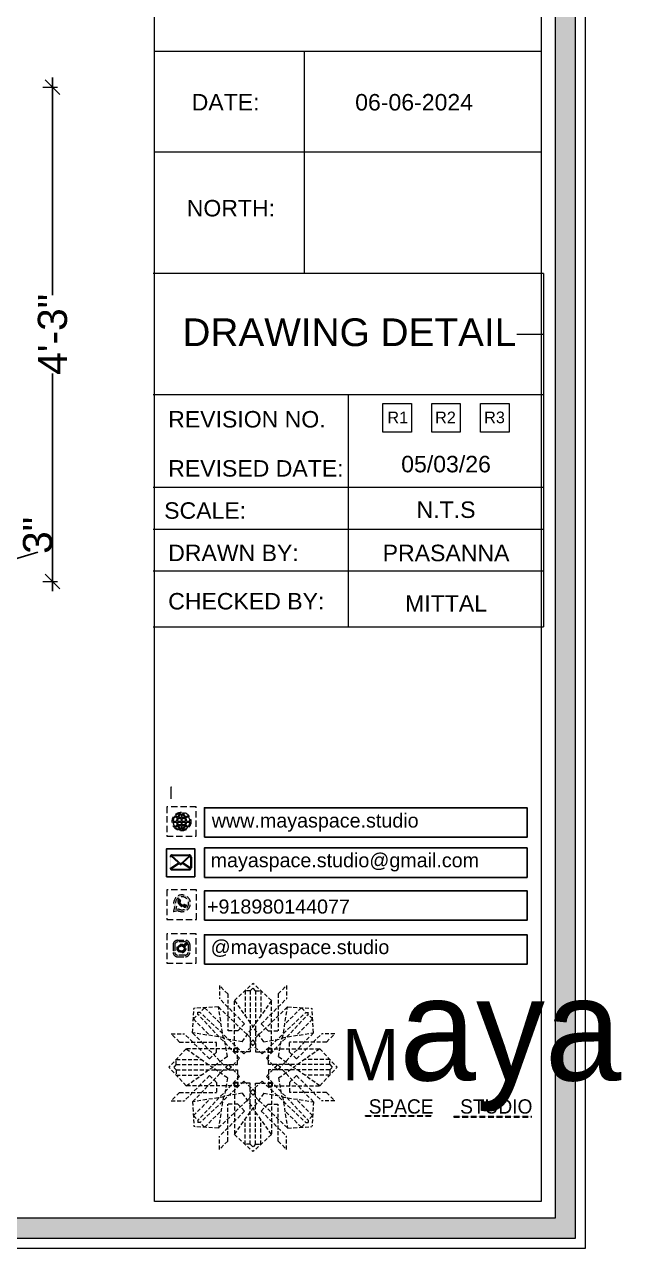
# Model space of a CAD drawing. Header units: millimetres. Extents: x 56222 to 3066687, y -650199 to -121287.
# Drawn here: x 132018.8 to 132080.3, y -183437.9 to -183311.7 of the extents above; entities that cross this region are included whole.
import ezdxf
from ezdxf.enums import TextEntityAlignment as Align

# ---------------------------------------------------------------- set-up
doc = ezdxf.new("R2010")
doc.units = ezdxf.units.MM
doc.header["$MEASUREMENT"] = 0
doc.header["$PDMODE"] = 35
doc.linetypes.add('DASHEDX2', pattern=[1.5, 1, -0.5])
doc.layers.get('Defpoints').update_dxf_attribs({"color": 220})
for name, color, linetype, lineweight in [('Dimension', 10, 'DASHEDX2', 20), ('FURNITURE', 32, 'Continuous', 9), ('NAME PLATE', 7, 'Continuous', 25), ('wall', 7, 'Continuous', 30)]:
    doc.layers.add(name, color=color, linetype=linetype, lineweight=lineweight)
doc.styles.add('Arial', font='arial.ttf')
doc.styles.get("Standard").update_dxf_attribs({"font": 'arial.ttf', "height": 6})
doc.dimstyles.new('Archana', dxfattribs={"dimtxt": 3, "dimasz": 1.5, "dimexe": 0.5, "dimexo": 0.5, "dimgap": 0, "dimtad": 0, "dimzin": 0, "dimdsep": 46, "dimlunit": 4, "dimtxsty": 'Arial', "dimblk": 'OBLIQUE', "dimcen": 0, "dimdle": 1, "dimclrd": 1, "dimclre": 1, "dimclrt": 5, "dimadec": 0, "dimazin": 0, "dimtfac": 1, "dimtofl": 0, "dimtmove": 1, "dimatfit": 3, "dimfxl": 1, "dimfxlon": 1, "dimtolj": 1, "dimtzin": 0, "dimlwd": 25, "dimlwe": -1, "dimarcsym": 0})

# ---------------------------------------------------------------- blocks, each defined once
blk = doc.blocks.new('_Oblique')
at = {"layer": 'wall', "color": 0, "lineweight": -2}
blk.add_line((-0.5, -0.5), (0.5, 0.5), dxfattribs=at)
blk = doc.blocks.new('*D842')
at = {"layer": 'Defpoints', "color": 0, "lineweight": 30, "transparency": 16777216}
for p in [(132011.9370552522, -183366.1088637348), (132015.0478681741, -183366.1088637348), (132011.9370552522, -183369.1088637348)]:
    blk.add_point(p, dxfattribs=at)
at = {"layer": 'FURNITURE', "color": 1, "lineweight": 25, "transparency": 16777216}
for p, q in [((132015.0478681741, -183370.1088637348), (132015.0478681741, -183365.1088637348)), ((132015.0478681741, -183367.6088637348), (132020.1460946407, -183366.0793957948))]:
    blk.add_line(p, q, dxfattribs=at)
at = {"layer": 'FURNITURE', "color": 1, "transparency": 16777216}
for p, q in [((132014.0478681741, -183366.1088637348), (132015.5478681741, -183366.1088637348)), ((132014.0478681741, -183369.1088637348), (132015.5478681741, -183369.1088637348))]:
    blk.add_line(p, q, dxfattribs=at)
at = {"layer": 'FURNITURE', "color": 1, "lineweight": 25, "transparency": 16777216, "xscale": 1.5, "yscale": 1.5, "zscale": 1.5}
for p, rotation in [((132015.0478681741, -183366.1088637348), 90), ((132015.0478681741, -183369.1088637348), 270)]:
    blk.add_blockref('_Oblique', p, dxfattribs=dict(at, rotation=rotation))
at = {"layer": 'FURNITURE', "color": 5, "lineweight": 30, "transparency": 16777216, "insert": (132020.1460946406, -183364.3563398603), "char_height": 3, "attachment_point": 5, "rotation": 90, "style": 'Arial'}
blk.add_mtext('\\A1;3"', dxfattribs=at)
blk = doc.blocks.new('FSFSF')
at = {"color": 42, "lineweight": 5, "true_color": 0xe0ac11}
for p, q in [((28603.8573819619, 139.6884756314575), (28608.58467309682, 144.0826294809294)), ((28613.31196423174, 139.6884756314505), (28608.58467309682, 144.0826294809224)), ((28600.02952215459, 143.5139148725285), (28600.02952215459, 140.1627915054827)), ((28602.14937278152, 141.4051683081257), (28600.02952215458, 143.5139148725237)), ((28602.14937278152, 141.4051683081257), (28602.14937278152, 131.9548183658916)), ((28607.90038549203, 142.2178300233099), (28606.57849619761, 142.2178300233099)), ((28606.57849619761, 142.2178300233112), (28606.57849619761, 135.8440958244304)), ((28607.90038549203, 142.2178300233056), (28608.57656374431, 142.8463572676453)), ((28607.90038549203, 142.2178300233099), (28607.90038549203, 126.5832694616292)), ((28609.26896070161, 142.2178300232985), (28608.59278244933, 142.8463572676383)), ((28609.26896070161, 142.2178300233029), (28609.26896070161, 126.5832694616222)), ((28609.26896070161, 142.2178300233029), (28610.59084999603, 142.2178300233029)), ((28610.59084999603, 142.2178300233041), (28610.59084999603, 135.8440958244234)), ((28615.01997341212, 141.4051683081186), (28617.13982403906, 143.5139148725166)), ((28615.01997341212, 141.4051683081186), (28615.01997341212, 131.9548183658846)), ((28617.13982403905, 143.5139148725215), (28617.13982403905, 140.1627915054756)), ((28593.18528875562, 131.4512709548762), (28593.53942279741, 137.7083440558963)), ((28599.79649589843, 138.0624780976842), (28593.53942279741, 137.7083440558973)), ((28596.24299432195, 137.8613591630871), (28595.12411765238, 136.6852294059708)), ((28596.24299432195, 137.8613591630871), (28600.47007367387, 133.6479551677364)), ((28601.02633591869, 130.0022997966441), (28599.79649589844, 138.0624780976862)), ((28599.79697319313, 138.0540449410801), (28608.57656374431, 129.5596347853315)), ((28606.46515515396, 133.7608692168469), (28600.02952215458, 140.1627915054788)), ((28603.8573819619, 126.5832694616292), (28603.8573819619, 139.6884756314575)), ((28603.8573819619, 139.6884756314575), (28608.57656374431, 133.0212336201026)), ((28613.31196423174, 139.6884756314505), (28608.59278244933, 133.0212336200956)), ((28617.37237300051, 138.0540449410731), (28608.59278244933, 129.5596347853245)), ((28610.70419103967, 133.7608692168399), (28617.13982403906, 140.1627915054717)), ((28613.31196423174, 126.5832694616222), (28613.31196423174, 139.6884756314505)), ((28616.14301027494, 130.0022997966371), (28617.3728502952, 138.0624780976791)), ((28620.92635187169, 137.8613591630801), (28616.69927251977, 133.6479551677294)), ((28617.37285029521, 138.0624780976772), (28623.62992339623, 137.7083440558903)), ((28620.92635187169, 137.8613591630801), (28622.04522854125, 136.6852294059638)), ((28624.00027614303, 131.4512709548835), (28623.64614210124, 137.7083440559036)), ((28593.38640769022, 135.0047725313525), (28594.56253744733, 136.1236492009193)), ((28593.38640769022, 135.0047725313525), (28597.59981168557, 130.777693179436)), ((28595.12411765238, 136.6852294059708), (28594.53344388519, 136.6852294059708)), ((28594.56253744733, 136.1236492009193), (28594.56253744733, 136.7143229681096)), ((28605.16739288197, 124.9761417178488), (28594.56253744733, 136.1236492009157)), ((28606.27162513545, 126.0803739713377), (28595.12411765239, 136.6852294059723)), ((28610.89772105818, 126.0803739713307), (28622.04522854125, 136.6852294059653)), ((28612.01817201668, 124.9761417178561), (28622.62302745131, 136.123649200923)), ((28623.79915720843, 135.0047725313598), (28619.58575321308, 130.7776931794433)), ((28622.04522854125, 136.6852294059638), (28622.63590230844, 136.6852294059638)), ((28622.62302745131, 136.1236492009266), (28622.62302745131, 136.7143229681169)), ((28623.79915720843, 135.0047725313598), (28622.62302745131, 136.1236492009266)), ((28587.73385198078, 131.2182446987172), (28591.08497534782, 131.2182446987172)), ((28589.84259854518, 129.0983940717815), (28587.73385198078, 131.2182446987208)), ((28597.48689763646, 124.7826116993383), (28591.08497534783, 131.2182446987208)), ((28601.24546705666, 130.2214309346091), (28593.18528875562, 131.4512709548617)), ((28593.19372191223, 131.4507936601731), (28601.68813206797, 122.6712031089919)), ((28604.74702146255, 131.9548183658916), (28602.14937278152, 131.9548183658916)), ((28606.46515515396, 133.7608692168438), (28604.74702146255, 131.954818365889)), ((28605.85908385607, 129.1819884053065), (28608.57656374431, 133.0212336201024)), ((28611.31026233756, 129.1819884052994), (28608.59278244933, 133.0212336200953)), ((28610.70419103968, 133.7608692168368), (28612.42232473109, 131.954818365882)), ((28612.42232473109, 131.9548183658846), (28615.01997341212, 131.9548183658846)), ((28623.99184298642, 131.4507936601804), (28615.49743283067, 122.6712031089992)), ((28615.94009784198, 130.2214309346164), (28624.00027614303, 131.451270954869)), ((28619.69866726219, 124.7826116993456), (28626.10058955082, 131.2182446987281)), ((28629.45171291787, 131.2182446987244), (28626.10058955082, 131.2182446987244)), ((28627.34296635347, 129.0983940717888), (28629.45171291786, 131.2182446987281)), ((28589.84259854518, 129.0983940717815), (28599.29294848741, 129.0983940717815)), ((28599.29294848741, 126.5007453907565), (28599.29294848741, 129.0983940717815)), ((28605.85908385607, 129.1819884053061), (28601.02633591869, 130.0022997966444)), ((28602.065778448, 125.3886829972289), (28601.24546705666, 130.2214309346127)), ((28606.27162513545, 126.0803739713377), (28608.57656374431, 128.2731099501872)), ((28607.90038549203, 128.9163723677579), (28608.57656374431, 129.5596347853315)), ((28607.90038549203, 128.916372367763), (28608.57656374431, 128.2731099501872)), ((28609.26896070161, 128.9163723677509), (28608.59278244933, 129.5596347853245)), ((28609.26896070161, 128.916372367756), (28608.59278244933, 128.2731099501802)), ((28610.89772105818, 126.0803739713307), (28608.59278244933, 128.2731099501802)), ((28611.31026233756, 129.1819884052991), (28616.14301027495, 130.0022997966374)), ((28615.11978645065, 125.3886829972362), (28615.94009784198, 130.22143093462)), ((28627.34296635347, 129.0983940717888), (28617.89261641123, 129.0983940717888)), ((28617.89261641123, 126.5007453907638), (28617.89261641123, 129.0983940717888)), ((28591.55929122185, 127.3903848914015), (28587.16513737238, 122.6630937564842)), ((28604.66449739168, 127.3903848914015), (28591.55929122185, 127.3903848914015)), ((28591.55929122185, 127.3903848914015), (28598.2265332332, 122.6712031089919)), ((28597.48689763646, 124.7826116993419), (28599.29294848742, 126.5007453907529)), ((28602.065778448, 125.3886829972289), (28598.2265332332, 122.6712031089919)), ((28605.16739288197, 124.9761417178488), (28602.97465690312, 122.6712031089919)), ((28603.67734725012, 126.5424332089096), (28603.67734725012, 127.3903848914015)), ((28604.66449739168, 126.5430463444827), (28603.67734725012, 126.5424332089096)), ((28604.70533364439, 127.5704196031902), (28603.8573819619, 127.5704196031902)), ((28607.90038549203, 126.5832694616292), (28603.8573819619, 126.5832694616292)), ((28604.66449739168, 123.3473813612763), (28604.66449739168, 127.3903848914015)), ((28604.70472050882, 126.5832694616292), (28604.70533364439, 127.5704196031902)), ((28609.26896070161, 126.5832694616222), (28613.31196423174, 126.5832694616222)), ((28612.01817201668, 124.9761417178561), (28614.21090799553, 122.6712031089992)), ((28612.46462568482, 126.5832694616222), (28612.46401254924, 127.5704196031832)), ((28612.46401254924, 127.5704196031832), (28613.31196423174, 127.5704196031832)), ((28612.52106750697, 123.3473813612836), (28612.52106750697, 127.3903848914088)), ((28612.52106750697, 127.3903848914088), (28625.6262736768, 127.3903848914088)), ((28612.52106750697, 126.54304634449), (28613.50821764853, 126.5424332089169)), ((28613.50821764853, 126.5424332089169), (28613.50821764853, 127.3903848914088)), ((28615.11978645065, 125.3886829972362), (28618.95903166544, 122.6712031089992)), ((28619.69866726219, 124.7826116993492), (28617.89261641123, 126.5007453907601)), ((28625.6262736768, 127.3903848914088), (28618.95903166544, 122.6712031089992)), ((28625.6262736768, 127.3903848914088), (28630.02042752627, 122.6630937564914)), ((28591.55929122185, 117.9358026215632), (28587.16513737238, 122.6630937564805)), ((28589.02993683, 123.3473813612763), (28588.40140958566, 122.6712031089919)), ((28589.02993683, 121.9788061516883), (28588.40140958566, 122.6549844039728)), ((28589.02993683, 123.3473813612763), (28589.02993683, 124.6692706556969)), ((28589.02993682999, 124.6692706556969), (28595.40367102887, 124.6692706556969)), ((28589.02993683, 123.3473813612763), (28604.66449739168, 123.3473813612763)), ((28589.02993682999, 121.9788061516883), (28604.66449739167, 121.9788061516883)), ((28589.02993682999, 121.9788061516883), (28589.02993682999, 120.6569168572678)), ((28591.55929122185, 117.9358026215632), (28598.2265332332, 122.6549844039728)), ((28593.19372191222, 113.8753938527916), (28601.68813206797, 122.6549844039728)), ((28602.065778448, 119.9375045157358), (28598.2265332332, 122.6549844039728)), ((28602.33139448555, 123.3473813612727), (28601.68813206797, 122.6712031089919)), ((28602.33139448555, 121.978806151692), (28601.68813206797, 122.6549844039728)), ((28602.33139448554, 123.3473813612727), (28602.97465690312, 122.6712031089919)), ((28602.33139448554, 121.978806151692), (28602.97465690312, 122.6549844039728)), ((28605.16739288197, 120.3500457951159), (28602.97465690312, 122.6549844039728)), ((28604.66449739167, 121.9788061516883), (28604.66449739167, 117.9358026215632)), ((28612.01817201667, 120.3500457951159), (28614.21090799552, 122.6549844039728)), ((28628.15562806865, 123.3473813612836), (28612.52106750697, 123.3473813612836)), ((28612.52106750696, 121.9788061516883), (28612.52106750696, 117.9358026215632)), ((28628.15562806865, 121.9788061516883), (28612.52106750696, 121.9788061516883)), ((28614.85417041311, 123.34738136128), (28614.21090799553, 122.6712031089992)), ((28614.8541704131, 121.978806151692), (28614.21090799552, 122.6549844039728)), ((28614.8541704131, 123.34738136128), (28615.49743283067, 122.6712031089992)), ((28614.85417041309, 121.978806151692), (28615.49743283067, 122.6549844039728)), ((28615.11978645064, 119.9375045157358), (28618.95903166544, 122.6549844039728)), ((28623.99184298642, 113.8753938527916), (28615.49743283067, 122.6549844039728)), ((28625.62627367679, 117.9358026215632), (28618.95903166544, 122.6549844039728)), ((28628.15562806865, 124.6692706557042), (28621.78189386977, 124.6692706557042)), ((28625.62627367679, 117.9358026215632), (28630.02042752627, 122.6630937564805)), ((28628.15562806865, 123.3473813612836), (28628.15562806865, 124.6692706557042)), ((28628.15562806865, 123.3473813612836), (28628.78415531299, 122.6712031089992)), ((28628.15562806864, 121.9788061516883), (28628.78415531298, 122.6549844039728)), ((28628.15562806865, 121.9788061516883), (28628.15562806865, 120.6569168572678)), ((28589.02993682999, 120.6569168572678), (28595.40367102887, 120.6569168572678)), ((28597.48689763646, 120.5435758136264), (28591.08497534783, 114.1079428142439)), ((28605.16739288197, 120.3500457951159), (28594.56253744733, 109.202538312049)), ((28606.27162513545, 119.148331313441), (28595.12411765239, 108.5434758788064)), ((28597.48689763646, 120.5435758136227), (28599.29294848741, 118.8254421222118)), ((28599.29294848741, 118.8254421222082), (28599.29294848741, 116.2277934411832)), ((28602.065778448, 119.9375045157358), (28601.24546705666, 115.104756578352)), ((28604.66449739167, 118.783141168482), (28603.67734725012, 118.783754304055)), ((28603.67734725012, 118.783754304055), (28603.67734725012, 117.9358026215632)), ((28606.27162513545, 119.148331313441), (28608.57656374431, 116.9555953345915)), ((28610.89772105818, 119.148331313441), (28608.59278244933, 116.9555953345915)), ((28610.89772105818, 119.148331313441), (28622.04522854125, 108.5434758788064)), ((28612.01817201667, 120.3500457951159), (28622.62302745131, 109.202538312049)), ((28612.52106750696, 118.783141168482), (28613.50821764853, 118.783754304055)), ((28613.50821764853, 118.783754304055), (28613.50821764853, 117.9358026215632)), ((28615.11978645064, 119.9375045157358), (28615.94009784198, 115.104756578352)), ((28619.69866726218, 120.5435758136227), (28617.89261641122, 118.8254421222118)), ((28617.89261641123, 118.8254421222082), (28617.89261641123, 116.2277934411832)), ((28619.69866726218, 120.5435758136264), (28626.10058955082, 114.1079428142439)), ((28628.15562806865, 120.6569168572678), (28621.78189386977, 120.6569168572678)), ((28589.84259854518, 116.2277934411832), (28587.73385198078, 114.1079428142439)), ((28589.84259854518, 116.2277934411832), (28599.29294848741, 116.2277934411832)), ((28604.66449739167, 117.9358026215632), (28591.55929122185, 117.9358026215632)), ((28599.79697319313, 107.1746603436987), (28608.57656374431, 115.6690704994472)), ((28605.85908385607, 116.0467168794726), (28601.02633591869, 115.2264054881344)), ((28607.90038549203, 118.6454358231495), (28603.8573819619, 118.6454358231495)), ((28603.8573819619, 118.6454358231495), (28603.8573819619, 105.5402296533212)), ((28604.70533364439, 117.6582856815885), (28603.8573819619, 117.6582856815885)), ((28604.70472050882, 118.6454358231495), (28604.70533364439, 117.6582856815885)), ((28605.85908385607, 116.0467168794723), (28608.57656374431, 112.2074716646764)), ((28607.90038549203, 103.0108752614688), (28607.90038549203, 118.6454358231495)), ((28607.90038549203, 116.3123329170157), (28608.57656374431, 116.9555953345915)), ((28607.90038549203, 116.3123329170208), (28608.57656374431, 115.6690704994472)), ((28609.26896070161, 116.3123329170157), (28608.59278244933, 116.9555953345915)), ((28609.26896070161, 116.3123329170208), (28608.59278244933, 115.6690704994472)), ((28611.31026233756, 116.0467168794723), (28608.59278244933, 112.2074716646764)), ((28617.37237300051, 107.1746603436987), (28608.59278244933, 115.6690704994472)), ((28609.26896070161, 118.6454358231495), (28613.31196423174, 118.6454358231495)), ((28609.26896070161, 103.0108752614688), (28609.26896070161, 118.6454358231495)), ((28611.31026233756, 116.0467168794726), (28616.14301027495, 115.2264054881344)), ((28612.46462568482, 118.6454358231495), (28612.46401254924, 117.6582856815885)), ((28612.46401254924, 117.6582856815885), (28613.31196423174, 117.6582856815885)), ((28612.52106750696, 117.9358026215632), (28625.62627367679, 117.9358026215632)), ((28613.31196423174, 118.6454358231495), (28613.31196423174, 105.5402296533212)), ((28627.34296635346, 116.2277934411832), (28617.89261641123, 116.2277934411832)), ((28627.34296635346, 116.2277934411832), (28629.45171291786, 114.1079428142439)), ((28587.73385198077, 114.1079428142475), (28591.08497534782, 114.1079428142475)), ((28601.24546705666, 115.1047565783556), (28593.18528875562, 113.874916558103)), ((28593.18528875562, 113.8749165580884), (28593.53942279741, 107.6178434570684)), ((28593.38640769022, 110.3214149816122), (28597.59981168557, 114.5484943335287)), ((28601.02633591869, 115.2264054881346), (28599.79649589844, 107.1662271870926)), ((28602.14937278152, 103.8235369766531), (28602.14937278152, 113.2738869188871)), ((28604.74702146255, 113.2738869188871), (28602.14937278152, 113.2738869188871)), ((28606.46515515396, 111.4678360679349), (28604.74702146255, 113.2738869188898)), ((28610.70419103968, 111.4678360679349), (28612.42232473109, 113.2738869188898)), ((28612.42232473109, 113.2738869188871), (28615.01997341212, 113.2738869188871)), ((28615.01997341212, 103.8235369766531), (28615.01997341212, 113.2738869188871)), ((28615.94009784198, 115.1047565783556), (28624.00027614302, 113.874916558103)), ((28616.14301027494, 115.2264054881346), (28617.3728502952, 107.1662271870926)), ((28623.79915720842, 110.3214149816122), (28619.58575321307, 114.5484943335287)), ((28624.00027614302, 113.8749165580884), (28623.64614210124, 107.6178434570684)), ((28629.45171291786, 114.1079428142475), (28626.10058955082, 114.1079428142475)), ((28593.38640769022, 110.3214149816122), (28594.56253744733, 109.2025383120454)), ((28596.24299432195, 107.3673461216916), (28600.47007367387, 111.5807501170424)), ((28606.46515515396, 111.4678360679318), (28600.02952215458, 105.0659137793)), ((28603.8573819619, 105.5402296533212), (28608.57656374431, 112.2074716646761)), ((28606.57849619761, 103.0108752614676), (28606.57849619761, 109.3846094603483)), ((28613.31196423174, 105.5402296533212), (28608.59278244933, 112.2074716646761)), ((28610.59084999603, 103.0108752614676), (28610.59084999603, 109.3846094603483)), ((28610.70419103967, 111.4678360679318), (28617.13982403906, 105.0659137793)), ((28620.92635187169, 107.3673461216916), (28616.69927251977, 111.5807501170424)), ((28623.79915720842, 110.3214149816122), (28622.62302745131, 109.2025383120454)), ((28599.79649589843, 107.1662271870945), (28593.53942279741, 107.5203612288814)), ((28595.12411765238, 108.5434758788079), (28594.53344388519, 108.5434758788079)), ((28594.56253744733, 109.2025383120454), (28594.56253744733, 108.6118645448551)), ((28596.24299432195, 107.3673461216916), (28595.12411765238, 108.5434758788079)), ((28617.37285029521, 107.1662271870945), (28623.62992339623, 107.5203612288814)), ((28620.92635187169, 107.3673461216916), (28622.04522854125, 108.5434758788079)), ((28622.04522854125, 108.5434758788079), (28622.63590230844, 108.5434758788079)), ((28622.62302745131, 109.2025383120454), (28622.62302745131, 108.6118645448551)), ((28600.02952215459, 101.7147904122502), (28600.02952215459, 105.0659137792961)), ((28602.14937278152, 103.8235369766531), (28600.02952215458, 101.7147904122551)), ((28603.8573819619, 105.5402296533212), (28608.58467309682, 101.1460758038494)), ((28613.31196423174, 105.5402296533212), (28608.58467309682, 101.1460758038494)), ((28615.01997341212, 103.8235369766531), (28617.13982403906, 101.7147904122551)), ((28617.13982403905, 101.7147904122502), (28617.13982403905, 105.0659137792961)), ((28607.90038549203, 103.0108752614688), (28606.57849619761, 103.0108752614688)), ((28607.90038549203, 103.0108752614732), (28608.57656374431, 102.3823480171334)), ((28609.26896070161, 103.0108752614732), (28608.59278244933, 102.3823480171334)), ((28609.26896070161, 103.0108752614688), (28610.59084999603, 103.0108752614688))]:
    blk.add_line(p, q, dxfattribs=at)
blk = doc.blocks.new('hgwg')
at = {"layer": 'Dimension', "true_color": 0xd39e00}
h = blk.add_hatch(color=42, dxfattribs=at)
h.dxf.hatch_style = 1
h.paths.add_polyline_path([(27505.71340162798, 45.05203686693212), (27494.27108242475, 45.05203686693212), (27494.27108242475, 44.90203686693212), (27505.71340162798, 44.90203686693212)])
h = blk.add_hatch(color=42, dxfattribs=at)
h.dxf.hatch_style = 1
h.paths.add_polyline_path([(27523.30327300013, 44.90203686693212), (27509.6816220806, 44.90203686693212), (27509.6816220806, 44.75203686693212), (27523.30327300013, 44.75203686693212)])
at = {"layer": 'Dimension', "color": 42, "true_color": 0xd39e00}
for p, q in [((27494.27108242475, 45.05203686693212), (27505.71340162798, 45.05203686693212)), ((27494.27108242475, 44.90203686693212), (27494.27108242475, 45.05203686693212)), ((27505.71340162798, 45.05203686693212), (27505.71340162798, 44.90203686693212)), ((27494.27108242475, 44.90203686693212), (27505.71340162798, 44.90203686693212)), ((27509.6816220806, 44.90203686693212), (27523.30327300013, 44.90203686693212)), ((27509.6816220806, 44.90203686693212), (27509.6816220806, 44.75203686693212)), ((27509.6816220806, 44.75203686693212), (27523.30327300013, 44.75203686693212)), ((27523.30327300013, 44.75203686693212), (27523.30327300013, 44.90203686693212))]:
    blk.add_line(p, q, dxfattribs=at)
at = {"layer": 'Dimension', "color": 42, "true_color": 0xd39e00, "attachment_point": 1}
for s, width, insert, char_height in [('{\\fCinzel|b0|i0|c0|p2;\\H1.5x;M\\fAmsterdam One|b0|i0|c0|p2;\\H2x;aya}', 85.32770400233176, (27490.16720882829, 69.1670580071177), 6), ('{\\fCinzel|b0|i0|c0|p0;SPACE     STUDIO}', 66.12897169631242, (27494.8322192234, 47.86289312563859), 2.5)]:
    blk.add_mtext_dynamic_manual_height_columns(s, width=width, gutter_width=30, heights=[0], dxfattribs=dict(at, insert=insert, char_height=char_height))
blk = doc.blocks.new('QEGW4TG')
at = {"layer": 'Dimension', "true_color": 0x000000}
h = blk.add_hatch(color=18, dxfattribs=at)
h.dxf.hatch_style = 1
h.paths.add_polyline_path([(2.69088877770705, 1.92587512415134, 0.1705132533677809), (2.945253356194499, 1.971108140553456, 0.1903366609236977), (3.112594508728961, 2.180175743679358, 0.3162306266121118), (3.073767296647737, 2.275596138167021), (2.789984836732684, 2.366833549170965, 0.2737208883028206), (2.687663811828624, 2.340313884368473, 0.04074929161680264), (2.628080915907737, 2.265958741588464, -0.4412823113683144), (2.532697100181941, 2.24591003816886, -0.1182797973807854), (2.064446685660975, 2.638307475266393, -0.4412823115886928), (2.069093945741176, 2.735664682453956, 0.0407492915841285), (2.133043749293872, 2.806299173711523, 0.2900830682164263), (2.140126129328373, 2.917140342695693), (2.007833641781254, 3.177226008350592, 0.3162306265019353), (1.907458275577838, 3.20040768075923, 0.1903366612595143), (1.727617539012805, 3.001989854656149, 0.1705132530592537), (1.723351830981196, 2.743669959818327, 0.2527841192987504)], flags=0)
h.paths.add_polyline_path([(1.187091838183055, 1.98177108190226), (1.033431034835843, 1.296664261299405, 0.5509124427602007), (1.108033365454781, 1.228472477282909), (1.753631702631828, 1.3859606636898, 6.344125232327936)])
h.paths.add_polyline_path([(1.810474836187209, 1.698279910686368), (1.403136541219283, 1.598913221470411), (1.499210153190082, 2.0272637533444, -9.07133912899332)], flags=16)
h.paths.add_polyline_path([(3.107131665667435, 2.163826466897883, -0.1781104600367708), (2.945253356217101, 1.971108140565923, -0.1705132533848771), (2.690888777707046, 1.925875124151341, -0.2527841192987487), (1.723351830981198, 2.743669959818323, -0.1705132530592605), (1.727617539012807, 3.001989854656155, -0.1781104603428363), (1.892183965378278, 3.192417877521238, -0.3700893306669938), (2.007833641781254, 3.177226008350592), (2.140126129328373, 2.917140342695693, -0.3071850866740538), (2.129048925607798, 2.801150635431628, -0.0410867202805622), (2.063735285172322, 2.730699185723801, 0.321676359158344), (2.052573019720961, 2.654587547766838, 0.1265238261119609), (2.55282324622454, 2.23610159399366, 0.3122156164865639), (2.624029388524266, 2.259879553704388, -0.04108672024787878), (2.68321498693278, 2.335552159839379, -0.2906730096645621), (2.789984836732686, 2.366833549170964), (3.073767296647737, 2.275596138167021, -0.3700893305717193)], flags=0)
h = blk.add_hatch(color=18, dxfattribs=at)
h.dxf.hatch_style = 1
h.paths.add_polyline_path([(2.789984836732684, 2.366833549170965, 0.2737208883027897), (2.687663811828632, 2.340313884368481, 0.04074929161680683), (2.628080915907738, 2.265958741588466, -0.4412823113683231), (2.532697100181941, 2.24591003816886, -0.1182797973807856), (2.064446685660975, 2.638307475266393, -0.4412823115886387), (2.069093945741169, 2.735664682453949, 0.04074929158412958), (2.133043749293867, 2.806299173711516, 0.2900830682164422), (2.140126129328374, 2.917140342695692), (2.007833641781254, 3.177226008350592, 0.31623062650189), (1.907458275577852, 3.200407680759237, 0.1903366612595442), (1.727617539012796, 3.001989854656125, 0.1705132530592358), (1.723351830981196, 2.743669959818328, 0.2527841192987502), (2.690888777707049, 1.92587512415134, 0.1705132533677818), (2.945253356194499, 1.971108140553456, 0.1903366609236972), (3.11259450872896, 2.180175743679357, 0.316230626612114), (3.073767296647737, 2.275596138167021)])
for p, q in [((1.187091838182823, 1.981771081901229), (1.033431034829846, 1.296664261272667)), ((1.499210153189779, 2.02726375334305), (1.403136541219283, 1.598913221470411)), ((2.007833641782781, 3.177226008347589), (2.140126129339478, 2.917140342673861)), ((3.07376729664611, 2.275596138167543), (2.795973786971444, 2.364908073175798)), ((1.104864288547105, 1.22769940810656), (1.753631702631537, 1.38596066368973)), ((1.403136541219283, 1.598913221470411), (1.810474836187495, 1.698279910686438))]:
    blk.add_line(p, q)
blk.add_lwpolyline([(0, 0), (4.677875833520375, 0), (4.677875833520375, 4.677875833487633), (0, 4.677875833487633)], close=True)
for centre, radius, start, end in [((2.391856922618899, 2.560090461466984), 1.336380265289725, 241.4726925157612, 205.6422480518206), ((2.391856922618899, 2.560090461466984), 1.039578066265566, 235.9961833528427, 210.8332541496584), ((2.093211678275111, 2.866757529460642), 0.3898036126573604, 159.7006965781634, 198.4071931529369), ((2.96422670641914, 3.230508715242536), 1.33296002576076, 201.4218194877544, 258.1669382717271), ((2.068710664792889, 2.873542338844459), 0.3644767273401995, 118.9685287465575, 159.3648257195266), ((1.94115209195661, 3.117399309044913), 0.08958606497010892, 41.8984607349679, 123.1343628598353), ((2.111185664180084, 2.684865951528081), 0.06597138640971531, 135.993167916936, 224.889150196011), ((1.668440453213407, 3.162667354486985), 0.5855377895559305, 312.4616868225817, 321.8727761964677), ((3.116352617467783, 3.417971815580813), 1.3093443293986, 216.5455493843477, 243.5279193807737), ((2.049097856513981, 2.86730989022908), 0.1037748545872203, 320.3923518033985, 28.69705978797532), ((2.571242585552682, 2.299449457126798), 0.06597138640971531, 234.2481540868074, 323.1441363625612), ((3.113289334112778, 1.938197709888527), 0.5855377895559305, 137.2645280778166, 146.6756174521283), ((2.761231025502639, 2.267121770607218), 0.1037748545872203, 70.44024447729866, 138.7449524685831), ((2.753680358302518, 2.310588100078917), 0.3898036126573604, 260.7301111127597, 299.4366076966294), ((2.764269856204919, 2.287475423160004), 0.3644767273401995, 299.7724785632745, 340.1687755327218), ((3.025288852411904, 2.200260200651769), 0.08958606497010892, 336.0029414192384, 57.23884355508559), ((1.092285202801577, 1.28614751820453), 0.05978641126763205, 164.848313743537, 282.1458186134437)]:
    blk.add_arc(centre, radius, start, end)
blk = doc.blocks.new('ASGERG')
at = {"layer": 'Dimension', "true_color": 0x000000}
h = blk.add_hatch(color=18, dxfattribs=at)
h.dxf.hatch_style = 1
h.paths.add_polyline_path([(0.9878009781132278, 1.703186002650503, 0.3538715441455649), (1.693565527702308, 1.025485415719686), (2.958426043524663, 1.025485415719686, 0.3538715441560817), (3.664190593117382, 1.703186002679353), (3.664190593117382, 2.988961614004873, 0.3538715441560807), (2.958426043524663, 3.666662200964538), (1.693565527702309, 3.666662200964538, 0.3538715441455654), (0.9878009781132278, 2.988961614033721)])
h.paths.add_polyline_path([(1.269614298369561, 2.969406444390669, -0.3538715441427052), (1.715004474138197, 3.397086162369874), (2.936987097088775, 3.397086162369874, -0.3538715441427047), (3.382377272857411, 2.96940644439067), (3.382377272857411, 1.722741172293554, -0.3538715441427047), (2.936987097088775, 1.29506145431435), (1.715004474138194, 1.29506145431435, -0.3538715441427023), (1.269614298369561, 1.722741172293553)], flags=16)
h.paths.add_polyline_path([(3.023270429735569, 2.349113106956224, -1), (1.6354381059813, 2.349113106956224, -1)], flags=0)
h.paths.add_polyline_path([(2.743205021494745, 2.349113106956224, -1), (1.915503514222124, 2.349113106956224, -1)], flags=0)
h.paths.add_polyline_path([(2.855701533165678, 3.021710217520308, -1), (3.191863788461511, 3.021710217520308, -1)], flags=0)
h.paths.add_polyline_path([(1.6354381059813, 2.349113106956224, 1), (3.023270429735569, 2.349113106956224, 1)], flags=0)
h = blk.add_hatch(color=18, dxfattribs=at)
h.dxf.hatch_style = 1
h.paths.add_polyline_path([(1.6354381059813, 2.349113106956224, 1), (3.023270429735569, 2.349113106956224, 1)])
h.paths.add_polyline_path([(2.743205021494745, 2.349113106956224, -1), (1.915503514222124, 2.349113106956224, -1)], flags=16)
h = blk.add_hatch(color=18, dxfattribs=at)
h.dxf.hatch_style = 1
h.paths.add_polyline_path([(3.191863788461511, 3.021710217520308, 1), (2.855701533165678, 3.021710217520308, 1)])
for p, q in [((0.9878009781132278, 2.988961614029904), (0.9878009781132278, 1.70318600265432)), ((1.269614298369561, 2.969406444382912), (1.269614298369561, 1.722741172301312)), ((1.693565527704777, 3.666662200964538), (2.958426043522195, 3.666662200964538)), ((2.936987097087695, 3.397086162369874), (1.715004474142916, 3.397086162369874)), ((3.382377272857411, 2.969406444382798), (3.382377272857411, 1.722741172301198)), ((3.664190593117382, 2.988961614029904), (3.664190593117382, 1.703186002654206)), ((1.693565527704777, 1.025485415719686), (2.958426043522195, 1.025485415719686)), ((2.936987097087695, 1.29506145431435), (1.715004474142916, 1.29506145431435))]:
    blk.add_line(p, q)
blk.add_lwpolyline([(0, 0), (4.677875833520375, 0), (4.677875833520375, 4.677875833487633), (0, 4.677875833487633)], close=True)
for centre, radius in [((2.329354267858434, 2.349113106956224), 0.6939161618771346), ((2.329354267858434, 2.349113106956224), 0.4138507536363104), ((3.023782660813595, 3.021710217520308), 0.1680811276479166)]:
    blk.add_circle(centre, radius)
for centre, radius, start, end in [((1.759504357250989, 2.891647185547413), 0.7778150187314825, 94.86305418922075, 172.8127439550857), ((1.756616803490033, 2.907993767262838), 0.490859406455273, 94.86305418922075, 172.8127439550857), ((2.895374767736939, 2.907993767262838), 0.490859406455273, 7.187256045043576, 85.13694581077927), ((2.892487213975983, 2.891647185547413), 0.7778150187314825, 7.187256045043576, 85.13694581077927), ((1.759504357250989, 1.800500431136811), 0.7778150187314825, 187.1872560450436, 265.1369458107793), ((1.756616803490033, 1.784153849421386), 0.490859406455273, 187.1872560450436, 265.1369458107793), ((2.895374767736939, 1.784153849421386), 0.490859406455273, 274.8630541892207, 352.8127439549564), ((2.892487213975983, 1.800500431136811), 0.7778150187314825, 274.8630541892207, 352.8127439549564)]:
    blk.add_arc(centre, radius, start, end)
blk = doc.blocks.new('DTGWEGEARG')
at = {"layer": 'Dimension', "true_color": 0x000000}
h = blk.add_hatch(color=18, dxfattribs=at)
h.dxf.hatch_style = 1
h.paths.add_polyline_path([(3.827875833522876, 2.338937916762688, 1), (0.849999999997499, 2.338937916762688, 1)])
h.paths.add_polyline_path([(2.510341691500397, 1.011016423996789, 0.1057952507638089), (2.95643628191097, 1.582164618114258, -0.05520542910569182), (3.300583699834641, 1.407276962960325, -0.1698216228186308)], flags=16)
h.paths.add_polyline_path([(2.410067026245088, 1.122706403851673), (2.410067026245088, 1.693045342340603, -0.05827942784441912), (2.812445341716919, 1.629346779479062, -0.1033532736862151)], flags=16)
h.paths.add_polyline_path([(2.260067026236072, 1.129185144458923, -0.1017409038173711), (1.865430491803456, 1.629346779479062, -0.05717097550308231), (2.260067026239994, 1.692713910527245)], flags=16)
h.paths.add_polyline_path([(2.167534142020301, 1.011016423996747, -0.1698216228186932), (1.377292133685734, 1.407276962960325, -0.05520542910569187), (1.721439551609405, 1.582164618114259, 0.1057952507638437)], flags=16)
h.paths.add_polyline_path([(3.016142448257193, 1.719950953253087, 0.08133556479218873), (3.129099600233632, 2.268128927234784), (3.67600217548033, 2.268128927234784, -0.1520689214655179), (3.399506162930495, 1.521655994681915, 0.05686981644290324)], flags=16)
h.paths.add_polyline_path([(2.873828236651899, 1.767790462044811, 0.06194478914005309), (2.410067026245088, 1.843159155080477), (2.410067026245088, 2.268128927234784), (2.978962121406577, 2.268128927234784, -0.08134370791576499)], flags=16)
h.paths.add_polyline_path([(2.260067026240367, 1.842853883239862, 0.06092337719213649), (1.804047596868632, 1.767790462044857, -0.08134370791576293), (1.698913712113797, 2.268128927234784), (2.260067026243632, 2.268128927234784)], flags=16)
h.paths.add_polyline_path([(1.661733385262794, 1.71995095325294, 0.05686981644284866), (1.278369670589879, 1.521655994681915, -0.1520689214655069), (1.001873658040048, 2.268128927234727), (1.548776233286744, 2.268128927234784, 0.08133556479219843)], flags=16)
h.paths.add_polyline_path([(2.410067026245088, 2.418128927234761), (2.410067026245088, 2.8347166784449, 0.06194478913996639), (2.873828236651268, 2.910085371480381, -0.0800087441031702), (2.978564221175644, 2.418128927234761)], flags=16)
h.paths.add_polyline_path([(3.128736234070105, 2.418128927235586, 0.08011645333878988), (3.016142448256736, 2.957924880272117, 0.05686981644296764), (3.399506162930496, 3.156219838843462, 0.02825806179432278), (3.300583699834641, 3.270598870565053, -0.05520542910577758), (2.956436281910409, 3.095711215410909, 0.1057952507639886), (2.51034169149847, 3.666859409528837, -0.3602902893853039), (3.675531919741355, 2.418128927234761)], flags=16)
h.paths.add_polyline_path([(2.260067026243585, 2.418128927234761), (1.699311612344728, 2.418128927234704, -0.08000874410317925), (1.804047596869107, 2.910085371480381, 0.0609233771925021), (2.260067026243632, 2.83502195028538)], flags=16)
h.paths.add_polyline_path([(1.549139599450427, 2.418128927234704), (1.002343913779017, 2.418128927234704, -0.1504655396626469), (1.278369670589879, 3.156219838843463, 0.05686981644296746), (1.661733385263637, 2.957924880272116, 0.08011645333891196)], flags=16)
h.paths.add_polyline_path([(2.410067026245088, 2.984830491184774), (2.410067026245088, 3.555169429672339, -0.1033532736860013), (2.812445341716318, 3.048529054046146, -0.05827942784432971)], flags=16)
h.paths.add_polyline_path([(2.260067026247996, 2.985161922997771, -0.05717097550413885), (1.865430491804057, 3.048529054046147, -0.101740903818736), (2.260067026243632, 3.548690689071458)], flags=16)
h.paths.add_polyline_path([(1.721439551608698, 3.095711215411385, -0.05520542910558381), (1.377292133685735, 3.270598870565053, -0.1698216228190039), (2.167534142021905, 3.666859409528837, 0.105795250764049)], flags=16)
blk.add_lwpolyline([(3.637978807091713e-12, 0), (4.677875833524013, 0), (4.677875833524013, 4.677875833487633), (3.637978807091713e-12, 4.677875833487633)], close=True)
at = {"layer": 'Dimension', "color": 18, "true_color": 0x000000}
for p, q in [((1.001873658038676, 2.268128927234727), (1.548776233285025, 2.268128927234784)), ((1.002343913780351, 2.418128927234704), (1.549139599450427, 2.418128927234704)), ((1.698913712112699, 2.268128927234784), (2.260067026239994, 2.268128927234784)), ((1.6993116123449, 2.418128927234704), (2.260067026239994, 2.418128927234761)), ((2.260067026243632, 3.548690689070099), (2.260067026243632, 2.985161922998032)), ((2.260067026243632, 2.835021950285466), (2.260067026243632, 2.418128927234648)), ((2.260067026243632, 2.268128927234784), (2.260067026239994, 1.842853883239911)), ((2.410067026245088, 3.555169429672674), (2.410067026245088, 2.984830491184709)), ((2.410067026245088, 2.834716678444863), (2.410067026245088, 2.418128927234648)), ((2.41006702624145, 2.418128927234761), (2.978564221175475, 2.418128927234761)), ((2.41006702624145, 2.268128927234784), (2.978962121407676, 2.268128927234784)), ((2.410067026245088, 2.268128927234784), (2.410067026245088, 1.8431591550804)), ((3.128736234069947, 2.418128927234761), (3.675531919740024, 2.418128927234761)), ((3.129099600235349, 2.268128927234784), (3.676002175481699, 2.268128927234784)), ((2.260067026239994, 1.692713910527232), (2.260067026236356, 1.129185144458859)), ((2.410067026245088, 1.693045342340554), (2.410067026245088, 1.1227064038506))]:
    blk.add_line(p, q, dxfattribs=at)
blk.add_circle((2.338937916760187, 2.338937916762688), 1.488937916762688, dxfattribs=at)
for centre, radius, start, end in [((2.338937916760187, 2.338937916762688), 1.338937916762688, 183.0314697118864, 217.6181188090123), ((2.338937916760187, 2.338937916762688), 1.338937916762688, 142.3818811909877, 176.6092825432614), ((2.338937916760187, 4.736890727369712), 1.903503470608637, 236.1399364125267, 249.1595144835151), ((2.338937916760187, 2.338937916762688), 1.338937916762688, 97.35488612764266, 135.9073334597986), ((2.338937916760187, 4.736890727369712), 1.753503470608637, 236.7417280667744, 249.3810508283475), ((3.279035271069006, 2.338937916762006), 1.731707322507203, 182.3434604650025, 200.9432554321933), ((3.279035271069006, 2.338937916762006), 1.731707322507203, 159.0567445677732, 177.3789487768422), ((3.279035271069006, 2.338937916762006), 1.581707322507203, 182.5658429709692, 201.1674919382606), ((3.279035271069006, 2.338937916762006), 1.581707322507203, 158.8325080616307, 177.130184356684), ((3.279035271069006, 2.338937916762006), 1.731707322507203, 129.9301144893371, 154.086741928019), ((2.338937916760187, 4.736890727369712), 1.903503470608637, 253.6799197970913, 267.6252929033811), ((3.279035271069006, 2.338937916762006), 1.581707322507203, 130.1072546006023, 153.3445940917093), ((2.338937916760187, 4.736890727369712), 1.753503470608637, 254.3336465230859, 267.4220214852038), ((1.398840562451369, 2.338937916762006), 1.581707322507203, 26.6554059082907, 50.2584276017604), ((2.338937916760187, 4.736890727369712), 1.753503470608637, 272.3247836724279, 285.6663534769141), ((2.338937916760187, 4.736890727369712), 1.903503470608637, 272.1414969110716, 286.3200802029087), ((2.338937916760187, 2.338937916762688), 1.338937916762688, 3.39071745674187, 82.64511387235737), ((1.398840562451369, 2.338937916762006), 1.731707322507203, 25.91325807198099, 50.06988551069431), ((1.398840562451369, 2.338937916762006), 1.581707322507203, 2.869815643319218, 21.1674919383693), ((1.398840562451369, 2.338937916762006), 1.581707322507203, 338.8325080617394, 357.4341570290307), ((2.338937916760187, 4.736890727369712), 1.753503470608637, 290.6189491716524, 303.2582719332256), ((2.338937916760187, 4.736890727369712), 1.903503470608637, 290.8404855164849, 303.8600635874733), ((1.398840562451369, 2.338937916762006), 1.731707322507203, 2.621051223157847, 20.94325543222676), ((1.398840562451369, 2.338937916762006), 1.731707322507203, 339.0567445678067, 357.6565395349943), ((2.338937916760187, 2.338937916762688), 1.338937916762688, 322.3818811909877, 356.9685302881169), ((2.338937916760187, -0.05901489384433489), 1.903503470608637, 110.8404855164849, 123.8600635874751), ((2.338937916760187, -0.05901489384433489), 1.753503470608637, 110.6189491716524, 123.2582719332256), ((2.338937916760187, 2.338937916762688), 1.338937916762688, 224.0926665402014, 262.6451138721481), ((3.279035271069006, 2.338937916762006), 1.731707322507203, 205.9132580719517, 230.0698855104508), ((2.338937916760187, -0.05901489384433489), 1.903503470608637, 92.37470709661888, 106.3200802029087), ((2.338937916760187, -0.05901489384433489), 1.753503470608637, 92.57797851479616, 105.6663534769142), ((3.279035271069006, 2.338937916762006), 1.581707322507203, 206.6554059082121, 229.8927453989361), ((2.338937916760187, -0.05901489384433489), 1.903503470608637, 73.67991979709127, 87.85850308892842), ((2.338937916760187, -0.05901489384433489), 1.753503470608637, 74.33364652308585, 87.6752163275721), ((1.398840562451369, 2.338937916762006), 1.581707322507203, 309.7415723982334, 333.3445940917879), ((1.398840562451369, 2.338937916762006), 1.731707322507203, 309.9301144893266, 334.0867419280484), ((2.338937916760187, 2.338937916762688), 1.338937916762688, 277.3548861278518, 315.9073334597986), ((2.338937916760187, -0.05901489384433489), 1.753503470608637, 56.74172806677446, 69.38105082834755), ((2.338937916760187, -0.05901489384433489), 1.903503470608637, 56.13993641252491, 69.15951448351508)]:
    blk.add_arc(centre, radius, start, end, dxfattribs=at)
blk = doc.blocks.new('*D812')
at = {"layer": 'Defpoints', "color": 0, "lineweight": 30, "transparency": 16777216}
for p in [(132002.9824830361, -183318.166633743), (132002.9824830361, -183369.1088637348), (132021.6755180552, -183369.1088637348)]:
    blk.add_point(p, dxfattribs=at)
at = {"layer": 'FURNITURE', "color": 1, "lineweight": 25, "transparency": 16777216}
for p, q in [((132021.6755180552, -183317.166633743), (132021.6755180552, -183339.5899997621)), ((132021.6755180552, -183370.1088637348), (132021.6755180552, -183347.6854977157))]:
    blk.add_line(p, q, dxfattribs=at)
at = {"layer": 'FURNITURE', "color": 1, "transparency": 16777216}
for p, q in [((132020.6755180552, -183318.166633743), (132022.1755180552, -183318.166633743)), ((132020.6755180552, -183369.1088637348), (132022.1755180552, -183369.1088637348))]:
    blk.add_line(p, q, dxfattribs=at)
at = {"layer": 'FURNITURE', "color": 1, "lineweight": 25, "transparency": 16777216, "xscale": 1.5, "yscale": 1.5, "zscale": 1.5}
for p, rotation in [((132021.6755180552, -183318.166633743), 90), ((132021.6755180552, -183369.1088637348), 270)]:
    blk.add_blockref('_Oblique', p, dxfattribs=dict(at, rotation=rotation))
at = {"layer": 'FURNITURE', "color": 5, "lineweight": 30, "transparency": 16777216, "insert": (132021.6755180551, -183343.6377487389), "char_height": 3, "attachment_point": 5, "rotation": 90, "style": 'Arial'}
blk.add_mtext('\\A1;4\'-3"', dxfattribs=at)

msp = doc.modelspace()

# ---------------------------------------------------------------- hatches: boundary and pattern name
at = {"layer": 'Dimension', "linetype": 'Continuous', "true_color": 0xd39e00}
h = msp.add_hatch(color=42, dxfattribs=at)
h.paths.add_polyline_path([(131778.9808075753, -183228.1099469739), (131778.9808075753, -183436.8138964323), (132075.4877681454, -183436.8138964323), (132075.4877681454, -183228.1099469739)])
h.paths.add_polyline_path([(131781.0617514184, -183434.7329525894), (132073.4068243024, -183434.7329525894), (132073.4068243024, -183230.1908908169), (131781.0617514184, -183230.1908908169)], flags=16)
at = {"layer": 'Dimension', "true_color": 0x000000}
h = msp.add_hatch(color=18, dxfattribs=at)
h.dxf.hatch_style = 1
h.paths.add_polyline_path([(132035.7398812834, -183398.8300997376, 0.4142135623730951), (132035.9608268243, -183398.6091542046), (132035.9608268243, -183397.5044265375, 0.414213562373095), (132035.7398812834, -183397.2834810044), (132033.9845373661, -183397.2834810044, 0.4142135623730951), (132033.7635918252, -183397.5044265375), (132033.7635918252, -183398.6091542046, 0.414213562373095), (132033.9845373661, -183398.8300997376)])
h.paths.add_polyline_path([(132035.0251576037, -183398.1644590996), (132035.8375262191, -183398.7067992573, -0.1989123673799882), (132035.7398812834, -183398.7472451637), (132033.9845373661, -183398.7472451637, -0.1989123673799884), (132033.8868924303, -183398.7067992573), (132034.6992615452, -183398.1644590996), (132034.8622093247, -183398.3169572122)], flags=16)
h.paths.add_polyline_path([(132034.8622093247, -183398.2034781346), (132033.9686783964, -183397.3672493085, -0.02878332571811962), (132033.9845373661, -183397.3663355784), (132035.7398812834, -183397.3663355784, -0.02878332572916144), (132035.7557407524, -183397.3672493085)], flags=16)
h.paths.add_polyline_path([(132035.0872862567, -183398.1063146253), (132035.8361770507, -183397.4054505104, -0.2024819229892447), (132035.8779723089, -183397.5044265375), (132035.8779723089, -183398.6091542046, -0.04307596912190046), (132035.8759300814, -183398.6328157707)], flags=16)
h.paths.add_polyline_path([(132034.6371323928, -183398.1063146253), (132033.8484890674, -183398.6328157707, -0.04307596911813286), (132033.8464468399, -183398.6091542046), (132033.8464468399, -183397.5044265375, -0.2024819229936822), (132033.888242098, -183397.4054505104)], flags=16)

# ---------------------------------------------------------------- linework, layer by layer
at = {"color": 18, "true_color": 0x000000}
for points in [[(132037.3146161454, -183395.460394158), (132070.5378743532, -183395.460394158), (132070.5378743532, -183392.4238983859), (132037.3146161454, -183392.4238983859)], [(132037.3146161454, -183399.6048836834), (132070.5378743532, -183399.6048836834), (132070.5378743532, -183396.5683879113), (132037.3146161454, -183396.5683879113)], [(132037.330073493, -183404.0255993759), (132070.5378743532, -183404.0255993759), (132070.5378743532, -183400.9891036039), (132037.330073493, -183400.9891036039)], [(132037.3146161454, -183408.5519860483), (132070.5378743532, -183408.5519860483), (132070.5378743532, -183405.5154902762), (132037.3146161454, -183405.5154902762)]]:
    msp.add_lwpolyline(points, close=True, dxfattribs=at)
msp.add_lwpolyline([(132033.416798637, -183399.5368112792), (132036.3045062397, -183399.5368112792), (132036.3045062397, -183396.649103665), (132033.416798637, -183396.649103665)], close=True)
at = {"layer": 'Dimension', "color": 42, "linetype": 'Continuous', "true_color": 0xd39e00}
for p, q in [((132071.998048019, -183314.4959126173), (132032.156251804, -183314.4959126173)), ((132047.5714249242, -183314.4959126173), (132047.5714249242, -183337.3687692491)), ((132071.998048019, -183324.8492697303), (132032.156251804, -183324.8492697303)), ((132072.2394126149, -183337.3687692491), (132032.033071549, -183337.3687692491)), ((132072.2394126149, -183337.3687692491), (132072.2394126149, -183373.7852865017)), ((132069.4661046133, -183343.6116007782), (132072.2394126149, -183343.6116007782)), ((132032.033071549, -183349.8544323071), (132072.2394126149, -183349.8544323071)), ((132052.1362420819, -183373.7852865017), (132052.1362420819, -183349.8544323071)), ((132072.2394126149, -183359.426773985), (132032.033071549, -183359.426773985)), ((132072.2394126149, -183363.737848359), (132032.033071549, -183363.737848359)), ((132072.2394126149, -183368.0489227332), (132032.033071549, -183368.0489227332)), ((132032.033071549, -183373.7852865017), (132072.2394126149, -183373.7852865017))]:
    msp.add_line(p, q, dxfattribs=at)
at = {"layer": 'Dimension', "color": 18, "linetype": 'Continuous', "true_color": 0x000000}
for p, q in [((132033.8464468399, -183390.3863688844), (132033.8464468399, -183391.4910965517)), ((132033.888242098, -183397.4054505104), (132034.6371323928, -183398.1063146253)), ((132033.9686783964, -183397.3672493085), (132034.8622093247, -183398.2034781346)), ((132033.9845373661, -183397.2834810044), (132035.7398812834, -183397.2834810044)), ((132033.9845373661, -183397.3663355783), (132035.7398812834, -183397.3663355783)), ((132034.8622093247, -183398.2034781346), (132035.7557407524, -183397.3672493085)), ((132035.0872862567, -183398.1063146253), (132035.8361770507, -183397.4054505104)), ((132035.8779723089, -183397.5044265373), (132035.8779723089, -183398.6091542046)), ((132035.9608268243, -183397.5044265373), (132035.9608268243, -183398.6091542046)), ((132033.8484890674, -183398.6328157707), (132034.6371323928, -183398.1063146253)), ((132033.8868924303, -183398.7067992573), (132034.6992615452, -183398.1644590996)), ((132033.9845373661, -183398.7472451637), (132035.7398812834, -183398.7472451637)), ((132033.9845373661, -183398.8300997376), (132035.7398812834, -183398.8300997376)), ((132034.6992615452, -183398.1644590996), (132034.8622093247, -183398.3169572122)), ((132034.8622093247, -183398.3169572122), (132035.0251576037, -183398.1644590996)), ((132035.8375262191, -183398.7067992573), (132035.0251576037, -183398.1644590996)), ((132035.8759300814, -183398.6328157707), (132035.0872862567, -183398.1063146253))]:
    msp.add_line(p, q, dxfattribs=at)
at = {"layer": 'Dimension', "color": 42, "linetype": 'Continuous', "true_color": 0xd39e00}
for points in [[(131777.9403356538, -183227.0694750524), (132076.5282400669, -183227.0694750524), (132076.5282400669, -183437.8543683539), (131777.9403356538, -183437.8543683539)], [(131778.9808075753, -183228.1099469739), (132075.4877681454, -183228.1099469739), (132075.4877681454, -183436.8138964323), (131778.9808075753, -183436.8138964323)], [(131781.0617514184, -183230.1908908169), (132073.4068243024, -183230.1908908169), (132073.4068243024, -183434.7329525894), (131781.0617514184, -183434.7329525894)], [(132055.6950537467, -183350.7805367582), (132058.6290156836, -183350.7805367582), (132058.6290156836, -183353.714498695), (132055.6950537467, -183353.714498695)], [(132060.72084638, -183350.7805367582), (132063.6548083168, -183350.7805367582), (132063.6548083168, -183353.714498695), (132060.72084638, -183353.714498695)], [(132065.7466390133, -183350.7805367582), (132068.6806009501, -183350.7805367582), (132068.6806009501, -183353.714498695), (132065.7466390133, -183353.714498695)]]:
    msp.add_lwpolyline(points, close=True, dxfattribs=at)
at = {"layer": 'Dimension', "color": 42, "linetype": 'ByBlock', "true_color": 0xd39e00}
msp.add_lwpolyline([(132032.156251804, -183433.0203131083), (132032.156251804, -183231.903530298), (132071.998048019, -183231.903530298), (132071.998048019, -183433.0203131083)], close=True, dxfattribs=at)
at = {"layer": 'Dimension', "color": 18, "true_color": 0x000000}
for centre, radius, start, end in [((132033.9845373661, -183390.3863688844), 0.1380909584101717, 134.2135400759961, 180), ((132033.9845373661, -183391.4910965517), 0.1380909584101717, 180, 189.8661896655624), ((132033.9845373661, -183397.5044265373), 0.2209455334562748, 90, 180), ((132033.9845373661, -183397.5044265373), 0.1380909584101717, 90, 96.59481090477775), ((132035.7398812834, -183397.5044265373), 0.2209455334562748, 0, 90), ((132035.7398812834, -183397.5044265373), 0.1380909584101717, 83.40518909522227, 90), ((132035.7398812834, -183397.5044265373), 0.1380909584101717, 0, 45.78645992400393), ((132033.9845373661, -183398.6091542046), 0.2209455334562748, 180, 270), ((132033.9845373661, -183398.6091542046), 0.1380909584101717, 224.9999535144008, 270), ((132035.7398812834, -183398.6091542046), 0.2209455334562748, 270, 0), ((132035.7398812834, -183398.6091542046), 0.1380909584101717, 270, 315.0000464855992), ((132035.7398812834, -183398.6091542046), 0.1380909584101717, 350.1338103344376, 0)]:
    msp.add_arc(centre, radius, start, end, dxfattribs=at)

# ---------------------------------------------------------------- block references
at = {"layer": 'Dimension', "color": 42, "true_color": 0xd39e00}
for name, p, xscale, yscale, zscale in [('DTGWEGEARG', (132033.4326701904, -183395.369527413), 0.6491185059516584, 0.6491185059516584, 0.6491185059516584), ('QEGW4TG', (132033.4481275381, -183403.9347326309), 0.6491185059516584, 0.6491185059516584, 0.6491185059516584), ('ASGERG', (132033.4326701904, -183408.4611193033), 0.6491185059516584, 0.6491185059516584, 0.6491185059516584), ('FSFSF', (120489.142343915, -183468.7137731602), 0.4038356122055321, 0.4038356122055321, 0.4038356122055321), ('hgwg', (115850.5853414627, -183450.6833545867), 0.5893339651733481, 0.5893339651733481, 0.5893339651733481)]:
    msp.add_blockref(name, p, dxfattribs=dict(at, xscale=xscale, yscale=yscale, zscale=zscale))

# ---------------------------------------------------------------- texts
at = {"color": 18, "true_color": 0x000000, "char_height": 1.451404968129528, "attachment_point": 1}
for s, width, gutter_width, insert in [('www.mayaspace.studio', 9.746844780026937, 8.153020073015192, (132038.0640869174, -183393.0168873149)), ('mayaspace.studio@gmail.com', 6.080757385758487, 5.086419056022691, (132037.9484920005, -183397.111411996)), ('+918980144077', 23.71211892061595, 5.086419056022691, (132037.5729199295, -183401.8858982677)), ('@mayaspace.studio', 6.080757385758487, 5.086419056022691, (132037.9484920005, -183406.058514361))]:
    msp.add_mtext_dynamic_manual_height_columns(s, width=width, gutter_width=gutter_width, heights=[0], dxfattribs=dict(at, insert=insert))
at = {"layer": 'NAME PLATE', "style": 'Arial'}
for s, height, p in [('DATE:', 1.698308782953327, (132039.4906464899, -183320.5676039635)), ('06-06-2024', 1.698308782953327, (132058.8992621975, -183320.5676039635)), ('NORTH:', 1.698308782953327, (132040.0327256159, -183331.4857796322)), ('DRAWING DETAIL', 2.857630884711209, (132052.2304811412, -183344.8511403918)), ('REVISION NO.', 1.698308782953327, (132041.6836719977, -183353.2391229965)), ('REVISED DATE: ', 1.698308782953327, (132042.936551226, -183358.30277053)), ('SCALE:', 1.698308782953327, (132037.3832812938, -183362.646311157)), ('DRAWN BY:', 1.698308782953327, (132040.2987278299, -183367.0104865932)), ('PRASANNA', 1.698308782953327, (132062.1878273484, -183367.0170690887)), ('CHECKED BY:', 1.698308782953327, (132041.6182187602, -183371.9927736152)), ('MITTAL', 1.698308782953327, (132062.1878273484, -183372.2183168277))]:
    msp.add_text(s, height=height, dxfattribs=at).set_placement(p, align=Align.CENTER)
for s, p in [('R1', (132056.1447477735, -183352.8003676441)), ('R2', (132061.0611065759, -183352.8003676443))]:
    msp.add_text(s, height=1.197238777701778, dxfattribs=at).set_placement(p)
at = {"layer": 'NAME PLATE', "lineweight": 0, "attachment_point": 2, "style": 'Arial'}
for s, insert, char_height, width in [('R3', (132067.1775625021, -183351.5982288443), 1.197238777701778, 2.336685875933917), ('05/03/26', (132062.1878273484, -183356.1618008494), 1.698308782953327, 14.71780959558054), ('N.T.S', (132062.1878273484, -183360.8630717791), 1.698308782953327, 3.314638833967053)]:
    msp.add_mtext(s, dxfattribs=dict(at, insert=insert, char_height=char_height, width=width))

# ---------------------------------------------------------------- dimensions: what is measured, and where the dimension line sits
at = {"layer": 'FURNITURE', "lineweight": 30}
dim = msp.add_linear_dim(base=(132021.6755180552, -183369.1088637348), p1=(132002.982483036, -183318.1666337429), p2=(132002.9824830361, -183369.1088637347), angle=90, dimstyle='Archana', dxfattribs=at)
dim.commit()
dim.dimension.update_dxf_attribs({"geometry": '*D812', "text_midpoint": (132021.6755180551, -183343.6377487389)})
dim = msp.add_linear_dim(base=(132015.0478681741, -183366.1088637348), p1=(132011.9370552522, -183369.1088637347), p2=(132011.9370552522, -183366.1088637348), angle=90, dimstyle='Archana', override={"dimdec": 0}, dxfattribs=at)
dim.commit()
dim.dimension.update_dxf_attribs({"geometry": '*D842', "text_midpoint": (132020.1460946406, -183366.0793957948)})

doc.saveas('drawing.dxf')
